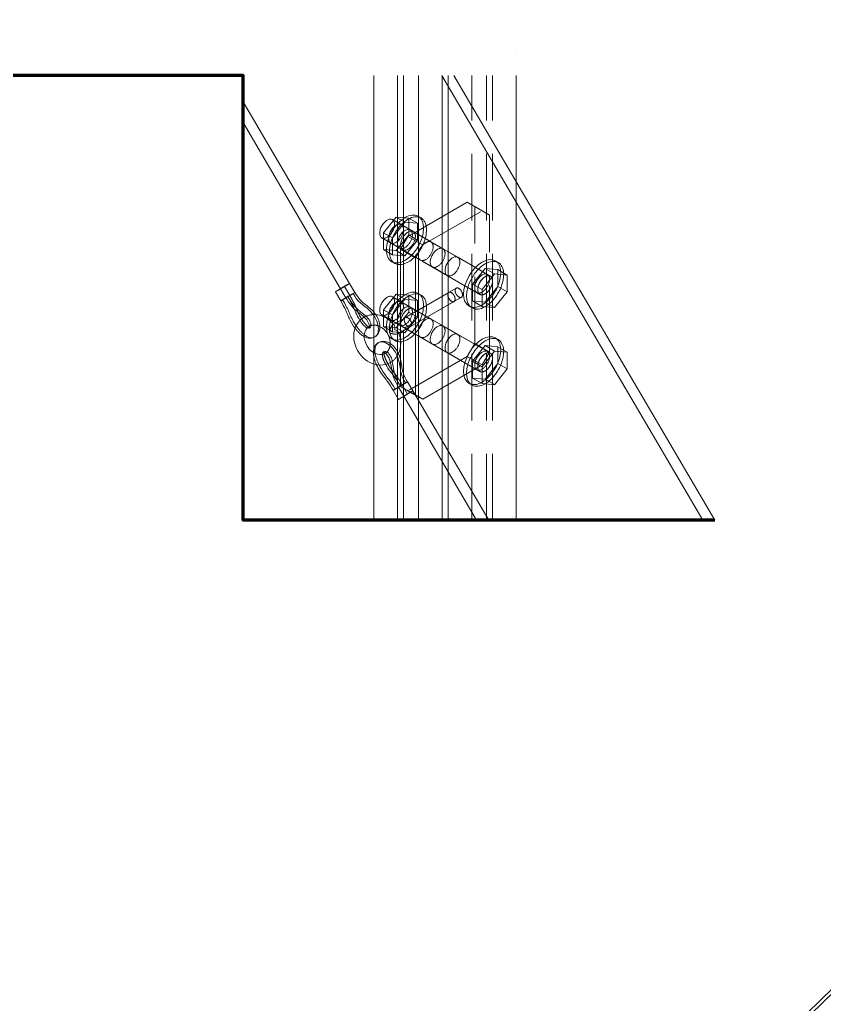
# Model space of a CAD drawing. Header units: millimetres. Extents: x -172 to 422, y -71 to 349.
# Drawn here: x -95.5 to -18.8, y 140.4 to 234.3 of the extents above; entities that cross this region are included whole.
import ezdxf

# ---------------------------------------------------------------- set-up
doc = ezdxf.new("R2010")
doc.units = ezdxf.units.MM
doc.linetypes.add('HIDDEN', pattern=[9.525, 6.35, -3.175])
for name, color, linetype, lineweight, true_color in [('070', 178, 'Continuous', 70, 0x000000), ('1_10front ... 010', 178, 'Continuous', 9, 0x000000), ('axo_detail ... 018', 178, 'Continuous', 18, 0x000000), ('axo_detail ... hdn', 250, 'HIDDEN', 9, 0x323232)]:
    doc.layers.add(name, color=color, linetype=linetype, lineweight=lineweight, true_color=true_color)

msp = doc.modelspace()

# ---------------------------------------------------------------- linework, layer by layer
at = {"layer": '070', "flags": 128}
msp.add_lwpolyline([(-29.21, 186.544), (-74.166, 186.544), (-74.166, 228.937), (-115.023, 228.937)], dxfattribs=at)
at = {"layer": '1_10front ... 010', "color": 0}
for p, q in [((-86.623, 74.969), (117.315, 274.053)), ((-86.402, 74.742), (117.537, 273.825))]:
    msp.add_line(p, q, dxfattribs=at)
at = {"layer": 'axo_detail ... 018', "color": 0}
for p, q in [((-48.135, 231.381), (-48.135, 231.382)), ((-61.712, 206.153), (-61.712, 228.937)), ((-59.449, 205.44), (-59.449, 228.937)), ((-58.882, 212.865), (-58.882, 228.937)), ((-57.469, 197.97), (-57.469, 228.937)), ((-55.24, 228.937), (-30.37, 186.544)), ((-55.206, 194.113), (-55.206, 228.88)), ((-54.081, 228.937), (-29.21, 186.544)), ((-48.135, 218.802), (-48.135, 228.937)), ((-54.641, 193.148), (-54.641, 227.915)), ((-74.166, 226.433), (-64.014, 209.128)), ((-74.166, 224.454), (-64.877, 208.621)), ((-48.135, 186.544), (-48.135, 216.826)), ((-57.469, 214.172), (-58.459, 213.6)), ((-59.166, 212.375), (-58.459, 213.6)), ((-58.459, 213.6), (-57.469, 213.028)), ((-59.166, 205.604), (-59.166, 212.375)), ((-59.166, 212.375), (-57.751, 211.559)), ((-57.751, 211.559), (-57.469, 212.048)), ((-57.751, 198.495), (-57.751, 211.559)), ((-49.855, 211.111), (-50.137, 211.274)), ((-51.105, 210.549), (-52.306, 209.054)), ((-51.105, 210.549), (-49.903, 210.441)), ((-50.199, 210.027), (-51.105, 210.549)), ((-48.998, 209.919), (-49.903, 210.441)), ((-50.199, 210.027), (-51.402, 208.531)), ((-50.199, 210.027), (-48.998, 209.919)), ((-48.998, 208.316), (-48.998, 209.919)), ((-65.37, 208.322), (-64.864, 207.459)), ((-64.371, 207.76), (-64.877, 208.621)), ((-63.509, 208.265), (-64.014, 209.128)), ((-52.306, 207.451), (-52.306, 209.054)), ((-51.402, 208.531), (-52.306, 209.054)), ((-51.402, 206.927), (-51.402, 208.531)), ((-48.998, 208.316), (-50.199, 206.821)), ((-64.182, 207.856), (-64.182, 207.856)), ((-51.402, 206.927), (-52.306, 207.451)), ((-52.354, 206.781), (-52.637, 206.944)), ((-51.402, 206.927), (-50.199, 206.821)), ((-59.829, 205.221), (-57.751, 206.42)), ((-59.908, 205.176), (-59.904, 205.177)), ((-59.323, 204.359), (-58.208, 205.002)), ((-61.712, 202.876), (-61.712, 203.976)), ((-59.4, 204.313), (-59.405, 204.312)), ((-59.166, 203.714), (-59.166, 204.45)), ((-49.855, 203.762), (-50.137, 203.926)), ((-59.166, 201.879), (-59.166, 203.1)), ((-51.105, 203.2), (-52.306, 201.705)), ((-50.199, 202.677), (-51.402, 201.182)), ((-51.105, 203.2), (-49.903, 203.092)), ((-50.199, 202.677), (-51.105, 203.2)), ((-50.199, 202.677), (-48.998, 202.57)), ((-48.998, 202.57), (-49.903, 203.092)), ((-59.449, 202.129), (-59.449, 202.259)), ((-48.998, 200.967), (-48.998, 202.57)), ((-61.712, 186.544), (-61.712, 201.435)), ((-52.306, 200.102), (-52.306, 201.705)), ((-51.402, 201.182), (-52.306, 201.705)), ((-51.402, 199.58), (-51.402, 201.182)), ((-48.998, 200.967), (-50.199, 199.472)), ((-51.402, 199.58), (-52.306, 200.102)), ((-59.359, 198.073), (-59.865, 198.936)), ((-59.449, 199.773), (-59.449, 199.826)), ((-59.449, 199.186), (-59.449, 199.372)), ((-59.37, 199.235), (-58.865, 198.373)), ((-58.508, 199.741), (-58.002, 198.879)), ((-52.354, 199.432), (-52.637, 199.596)), ((-51.402, 199.58), (-50.199, 199.472)), ((-59.449, 186.544), (-59.449, 198.228)), ((-58.882, 186.544), (-58.882, 198.348)), ((-58.865, 198.373), (-51.925, 186.544)), ((-58.002, 198.879), (-50.766, 186.544)), ((-57.79, 198.517), (-57.751, 198.495)), ((-57.751, 198.495), (-57.469, 198.331)), ((-57.469, 186.544), (-57.469, 195.994)), ((-55.206, 186.544), (-55.206, 192.137)), ((-54.641, 186.544), (-54.641, 191.172))]:
    msp.add_line(p, q, dxfattribs=at)
for points in [[(-50.137, 211.274), (-50.828, 211.673), (-51.947, 211.027), (-52.637, 209.831)], [(-49.855, 211.111), (-50.545, 211.509), (-51.664, 210.863), (-52.354, 209.668)], [(-50.004, 211.179), (-50.046, 211.216), (-50.09, 211.248), (-50.137, 211.274)], [(-49.342, 210.118), (-49.374, 210.586), (-49.556, 210.939), (-49.855, 211.111)], [(-52.637, 209.831), (-53.327, 208.635), (-53.327, 207.342), (-52.637, 206.944)], [(-52.354, 209.668), (-53.045, 208.472), (-53.045, 207.18), (-52.354, 206.781)], [(-65.221, 208.414), (-65.317, 208.358), (-65.372, 208.323), (-65.37, 208.322)], [(-65.37, 208.322), (-65.37, 208.321), (-65.301, 208.359), (-65.187, 208.425)], [(-64.876, 208.618), (-64.999, 208.547), (-65.126, 208.471), (-65.221, 208.414)], [(-64.448, 208.879), (-64.686, 208.74), (-64.878, 208.624), (-64.877, 208.621)], [(-64.877, 208.621), (-64.878, 208.624), (-64.789, 208.678), (-64.645, 208.761)], [(-64.692, 208.724), (-64.808, 208.658), (-64.876, 208.62), (-64.877, 208.621)], [(-64.877, 208.621), (-64.876, 208.62), (-64.808, 208.658), (-64.692, 208.724)], [(-64.645, 208.761), (-64.503, 208.847), (-64.331, 208.948), (-64.199, 209.023)], [(-64.014, 209.128), (-64.015, 209.129), (-64.21, 209.018), (-64.448, 208.879)], [(-64.199, 209.023), (-64.084, 209.091), (-64.015, 209.129), (-64.014, 209.128)], [(-64.014, 209.128), (-64.013, 209.127), (-64.08, 209.085), (-64.195, 209.017)], [(-64.634, 207.6), (-64.776, 207.516), (-64.866, 207.462), (-64.864, 207.459)], [(-64.864, 207.459), (-64.864, 207.458), (-64.795, 207.496), (-64.681, 207.564)], [(-64.403, 206.599), (-64.535, 206.883), (-64.696, 207.173), (-64.864, 207.459)], [(-64.681, 207.564), (-64.437, 207.149), (-64.31, 206.9), (-64.228, 206.718)], [(-64.187, 207.863), (-64.319, 207.786), (-64.491, 207.685), (-64.634, 207.6)], [(-64.371, 207.76), (-64.374, 207.76), (-64.28, 207.816), (-64.14, 207.899)], [(-64.187, 207.863), (-64.299, 207.797), (-64.371, 207.757), (-64.371, 207.76)], [(-63.364, 206.504), (-63.748, 206.824), (-64.09, 207.275), (-64.371, 207.76)], [(-64.187, 207.863), (-63.923, 207.414), (-63.766, 207.108), (-63.653, 206.864)], [(-63.393, 206.788), (-63.639, 207.04), (-63.907, 207.384), (-64.187, 207.863)], [(-64.14, 207.899), (-64, 207.981), (-63.821, 208.088), (-63.693, 208.162)], [(-63.693, 208.162), (-63.579, 208.227), (-63.509, 208.267), (-63.509, 208.265)], [(-63.138, 207.403), (-63.292, 207.561), (-63.467, 207.778), (-63.693, 208.162)], [(-63.509, 208.265), (-63.507, 208.264), (-63.576, 208.221), (-63.689, 208.155)], [(-63.509, 208.265), (-63.363, 208.016), (-63.194, 207.767), (-63.018, 207.566)], [(-62.657, 206.999), (-62.837, 207.137), (-62.983, 207.244), (-63.138, 207.403)], [(-63.018, 207.566), (-62.841, 207.36), (-62.656, 207.211), (-62.461, 207.065)], [(-64.211, 206.147), (-64.275, 206.299), (-64.333, 206.448), (-64.403, 206.599)], [(-64.228, 206.718), (-64.144, 206.537), (-64.097, 206.404), (-64.009, 206.2)], [(-63.653, 206.864), (-63.541, 206.62), (-63.482, 206.456), (-63.42, 206.314)], [(-62.771, 206.259), (-62.932, 206.384), (-63.147, 206.537), (-63.393, 206.788)], [(-62.717, 205.988), (-62.922, 206.168), (-63.139, 206.316), (-63.364, 206.504)], [(-62.118, 206.54), (-62.296, 206.71), (-62.475, 206.862), (-62.657, 206.999)], [(-62.461, 207.065), (-62.168, 206.841), (-61.862, 206.595), (-61.607, 206.269)], [(-61.619, 205.91), (-61.767, 206.163), (-61.943, 206.366), (-62.118, 206.54)], [(-52.637, 206.944), (-52.59, 206.916), (-52.541, 206.894), (-52.488, 206.876)], [(-52.354, 206.781), (-52.024, 206.59), (-51.577, 206.634), (-51.11, 206.903)], [(-64, 205.693), (-64.078, 205.844), (-64.148, 205.996), (-64.211, 206.147)], [(-64.009, 206.2), (-63.863, 205.865), (-63.656, 205.468), (-63.4, 205.09)], [(-63.495, 204.864), (-63.685, 205.126), (-63.854, 205.403), (-64, 205.693)], [(-63.504, 204.835), (-63.354, 205.283), (-63.062, 205.654), (-62.682, 205.883)], [(-63.42, 206.314), (-63.329, 206.103), (-63.191, 205.834), (-63.041, 205.599)], [(-63.229, 206.394), (-63.129, 206.174), (-63.008, 205.948), (-62.881, 205.742)], [(-62.352, 205.905), (-62.468, 206.017), (-62.607, 206.135), (-62.771, 206.259)], [(-62.3, 205.512), (-62.414, 205.704), (-62.565, 205.852), (-62.717, 205.988)], [(-62.113, 205.611), (-62.161, 205.695), (-62.241, 205.793), (-62.352, 205.905)], [(-62.136, 205.063), (-62.155, 205.194), (-62.21, 205.362), (-62.3, 205.512)], [(-61.994, 205.052), (-61.954, 205.184), (-62.009, 205.442), (-62.113, 205.611)], [(-61.308, 204.454), (-61.211, 204.859), (-61.328, 205.407), (-61.619, 205.91)], [(-61.607, 206.269), (-61.35, 205.942), (-61.182, 205.529), (-61.14, 205.154)], [(-61.372, 206.128), (-61.421, 206.135), (-61.469, 206.142), (-61.519, 206.146)], [(-59.773, 205.154), (-60.186, 205.679), (-60.777, 206.037), (-61.372, 206.128)], [(-58.428, 205.824), (-58.531, 205.894), (-58.636, 205.91), (-58.709, 205.868)], [(-58.202, 205.566), (-58.26, 205.672), (-58.342, 205.766), (-58.428, 205.824)], [(-58.105, 205.241), (-58.106, 205.341), (-58.142, 205.46), (-58.202, 205.566)], [(-63.466, 203.176), (-63.664, 203.73), (-63.678, 204.331), (-63.504, 204.835)], [(-62.162, 205.028), (-62.4, 204.887), (-62.586, 204.605), (-62.621, 204.201)], [(-62.345, 204.878), (-62.264, 204.845), (-62.181, 204.848), (-62.111, 204.887)], [(-62.232, 204.98), (-62.199, 204.957), (-62.17, 204.939), (-62.144, 204.925)], [(-61.983, 205.11), (-62.046, 205.089), (-62.106, 205.063), (-62.162, 205.028)], [(-62.144, 204.925), (-62.139, 204.924), (-62.134, 204.921), (-62.129, 204.918)], [(-62.111, 204.887), (-62.129, 204.878), (-62.14, 204.862), (-62.14, 204.862)], [(-62.14, 204.862), (-62.14, 204.86), (-62.137, 204.867), (-62.134, 204.881)], [(-62.134, 204.881), (-62.128, 204.906), (-62.122, 204.975), (-62.136, 205.063)], [(-62.111, 204.887), (-62.053, 204.921), (-62.011, 204.981), (-61.994, 205.052)], [(-61.219, 205.051), (-61.248, 205.062), (-61.277, 205.074), (-61.306, 205.085)], [(-61.14, 205.154), (-61.109, 204.902), (-61.135, 204.663), (-61.222, 204.464)], [(-60.404, 204.309), (-60.602, 204.651), (-60.912, 204.922), (-61.219, 205.051)], [(-59.904, 205.177), (-59.851, 205.209), (-59.804, 205.194), (-59.773, 205.154)], [(-59.773, 205.154), (-59.705, 205.064), (-59.697, 204.888), (-59.724, 204.712)], [(-59.358, 204.446), (-59.403, 204.552), (-59.556, 204.648), (-59.724, 204.712)], [(-58.208, 205.002), (-58.141, 205.041), (-58.102, 205.129), (-58.105, 205.241)], [(-62.621, 204.201), (-62.648, 203.877), (-62.556, 203.486), (-62.354, 203.156)], [(-62.107, 203.9), (-62.282, 203.907), (-62.454, 203.956), (-62.625, 204.049)], [(-62.618, 204.232), (-62.453, 204.107), (-62.281, 204.01), (-62.111, 203.967)], [(-62.111, 203.967), (-61.915, 203.922), (-61.75, 203.94), (-61.612, 204.021)], [(-61.612, 204.021), (-61.762, 203.934), (-61.928, 203.894), (-62.107, 203.9)], [(-61.222, 204.464), (-61.305, 204.273), (-61.441, 204.119), (-61.612, 204.021)], [(-61.612, 204.021), (-61.469, 204.104), (-61.36, 204.248), (-61.308, 204.454)], [(-61.268, 203.48), (-61.08, 203.587), (-60.856, 203.626), (-60.631, 203.587)], [(-60.147, 203.389), (-60.143, 203.684), (-60.232, 204.018), (-60.404, 204.309)], [(-59.4, 204.313), (-59.347, 204.346), (-59.337, 204.397), (-59.358, 204.446)], [(-59.354, 202.439), (-59.078, 203.021), (-59.079, 203.776), (-59.358, 204.446)], [(-50.137, 203.926), (-50.828, 204.324), (-51.947, 203.678), (-52.637, 202.483)], [(-49.855, 203.762), (-50.545, 204.162), (-51.664, 203.515), (-52.354, 202.319)], [(-50.004, 203.831), (-50.046, 203.867), (-50.09, 203.898), (-50.137, 203.926)], [(-49.342, 202.77), (-49.374, 203.237), (-49.556, 203.59), (-49.855, 203.762)], [(-62.082, 201.584), (-62.704, 201.889), (-63.226, 202.492), (-63.466, 203.176)], [(-62.354, 203.156), (-62.106, 202.74), (-61.694, 202.443), (-61.328, 202.366)], [(-61.751, 202.542), (-61.751, 202.614), (-61.746, 202.683), (-61.736, 202.75)], [(-61.736, 202.75), (-61.714, 202.906), (-61.665, 203.044), (-61.589, 203.167)], [(-61.582, 202.451), (-61.614, 202.665), (-61.615, 202.87), (-61.571, 203.047)], [(-61.589, 203.167), (-61.506, 203.299), (-61.399, 203.404), (-61.268, 203.48)], [(-61.571, 203.047), (-61.519, 203.252), (-61.41, 203.397), (-61.268, 203.48)], [(-61.268, 203.48), (-61.13, 203.561), (-60.963, 203.579), (-60.767, 203.533)], [(-60.767, 203.533), (-60.371, 203.427), (-59.952, 203.062), (-59.654, 202.562)], [(-60.631, 203.587), (-60.298, 203.529), (-59.964, 203.303), (-59.693, 202.981)], [(-59.693, 202.981), (-59.473, 202.724), (-59.314, 202.399), (-59.221, 202.083)], [(-61.328, 202.366), (-61.049, 202.303), (-60.807, 202.346), (-60.619, 202.456)], [(-60.897, 202.352), (-60.897, 202.39), (-60.893, 202.421), (-60.886, 202.449)], [(-60.886, 202.449), (-60.868, 202.519), (-60.825, 202.58), (-60.767, 202.614)], [(-60.785, 202.598), (-60.799, 202.6), (-60.806, 202.603), (-60.805, 202.602)], [(-60.805, 202.602), (-60.805, 202.6), (-60.784, 202.603), (-60.767, 202.614)], [(-60.711, 202.562), (-60.744, 202.581), (-60.77, 202.592), (-60.785, 202.598)], [(-60.767, 202.614), (-60.708, 202.646), (-60.645, 202.654), (-60.577, 202.636)], [(-60.749, 202.583), (-60.754, 202.547), (-60.751, 202.5), (-60.744, 202.439)], [(-60.744, 202.439), (-60.743, 202.425), (-60.741, 202.411), (-60.739, 202.398)], [(-60.302, 202.101), (-60.409, 202.314), (-60.59, 202.492), (-60.711, 202.562)], [(-60.619, 202.456), (-60.559, 202.49), (-60.504, 202.533), (-60.455, 202.583)], [(-60.577, 202.636), (-60.444, 202.607), (-60.245, 202.436), (-60.149, 202.263)], [(-60.143, 201.669), (-60.178, 201.815), (-60.23, 201.96), (-60.302, 202.101)], [(-60.149, 202.263), (-60.098, 202.18), (-60.052, 202.063), (-60.008, 201.908)], [(-60.008, 201.908), (-59.967, 201.753), (-59.931, 201.572), (-59.901, 201.366)], [(-59.654, 202.562), (-59.507, 202.31), (-59.413, 202.056), (-59.347, 201.816)], [(-59.347, 201.816), (-59.285, 201.576), (-59.238, 201.344), (-59.206, 201.117)], [(-59.221, 202.083), (-59.155, 201.858), (-59.107, 201.634), (-59.074, 201.415)], [(-52.637, 202.483), (-53.327, 201.287), (-53.327, 199.995), (-52.637, 199.596)], [(-52.354, 202.319), (-53.045, 201.123), (-53.045, 199.831), (-52.354, 199.432)], [(-60.124, 201.587), (-60.688, 201.257), (-61.432, 201.253), (-62.082, 201.584)], [(-60.692, 200.146), (-60.978, 200.514), (-61.244, 200.933), (-61.448, 201.37)], [(-60.541, 200.29), (-60.758, 200.575), (-60.999, 200.94), (-61.202, 201.341)], [(-60.162, 200.759), (-60.293, 200.932), (-60.451, 201.166), (-60.579, 201.4)], [(-60.375, 201.466), (-60.314, 201.36), (-60.251, 201.255), (-60.183, 201.153)], [(-60.183, 201.153), (-60.127, 201.065), (-60.068, 200.981), (-60.007, 200.898)], [(-60.039, 201.104), (-60.063, 201.292), (-60.099, 201.481), (-60.143, 201.669)], [(-59.822, 200.173), (-59.938, 200.491), (-59.998, 200.809), (-60.039, 201.104)], [(-59.901, 201.366), (-59.87, 201.163), (-59.839, 200.9), (-59.739, 200.561)], [(-59.206, 201.117), (-59.173, 200.889), (-59.148, 200.708), (-59.085, 200.495)], [(-59.074, 201.415), (-59.04, 201.2), (-59.019, 200.999), (-58.967, 200.791)], [(-60.384, 199.75), (-60.483, 199.89), (-60.587, 200.015), (-60.692, 200.146)], [(-60.197, 199.849), (-60.314, 200.008), (-60.407, 200.114), (-60.541, 200.29)], [(-59.799, 200.292), (-59.956, 200.507), (-60.069, 200.637), (-60.162, 200.759)], [(-59.37, 199.235), (-59.548, 199.538), (-59.708, 199.857), (-59.822, 200.173)], [(-59.191, 199.345), (-59.452, 199.792), (-59.64, 200.077), (-59.799, 200.292)], [(-59.739, 200.561), (-59.639, 200.223), (-59.469, 199.822), (-59.191, 199.345)], [(-59.085, 200.495), (-59.022, 200.281), (-58.917, 200.022), (-58.692, 199.638)], [(-58.967, 200.791), (-58.884, 200.453), (-58.711, 200.085), (-58.508, 199.741)], [(-59.865, 198.936), (-60.032, 199.22), (-60.203, 199.5), (-60.384, 199.75)], [(-59.684, 199.046), (-59.925, 199.458), (-60.08, 199.687), (-60.197, 199.849)], [(-59.68, 199.04), (-59.795, 198.973), (-59.864, 198.935), (-59.865, 198.936)], [(-59.865, 198.936), (-59.865, 198.938), (-59.811, 198.97), (-59.716, 199.028)], [(-59.716, 199.028), (-59.62, 199.085), (-59.494, 199.159), (-59.369, 199.232)], [(-59.14, 199.376), (-59.281, 199.293), (-59.373, 199.236), (-59.37, 199.235)], [(-59.37, 199.235), (-59.37, 199.234), (-59.3, 199.274), (-59.187, 199.338)], [(-58.692, 199.638), (-58.821, 199.565), (-59.001, 199.458), (-59.14, 199.376)], [(-58.508, 199.741), (-58.508, 199.744), (-58.579, 199.704), (-58.692, 199.638)], [(-58.688, 199.631), (-58.575, 199.698), (-58.506, 199.741), (-58.508, 199.741)], [(-52.637, 199.596), (-52.59, 199.569), (-52.541, 199.545), (-52.488, 199.529)], [(-52.354, 199.432), (-52.024, 199.242), (-51.577, 199.285), (-51.11, 199.554)], [(-59.174, 198.177), (-59.289, 198.111), (-59.358, 198.072), (-59.359, 198.073)], [(-59.359, 198.073), (-59.359, 198.075), (-59.306, 198.109), (-59.209, 198.166)], [(-59.209, 198.166), (-59.114, 198.222), (-58.987, 198.298), (-58.863, 198.37)], [(-58.858, 198.362), (-58.969, 198.297), (-59.082, 198.231), (-59.174, 198.177)], [(-58.436, 198.63), (-58.674, 198.491), (-58.866, 198.375), (-58.865, 198.373)], [(-58.634, 198.513), (-58.776, 198.429), (-58.866, 198.375), (-58.865, 198.373)], [(-58.865, 198.373), (-58.865, 198.371), (-58.795, 198.41), (-58.68, 198.476)], [(-58.865, 198.373), (-58.865, 198.371), (-58.795, 198.41), (-58.68, 198.476)], [(-58.68, 198.476), (-58.547, 198.553), (-58.375, 198.654), (-58.233, 198.739)], [(-58.68, 198.476), (-58.565, 198.543), (-58.497, 198.582), (-58.497, 198.581)], [(-58.187, 198.776), (-58.319, 198.699), (-58.491, 198.599), (-58.634, 198.513)], [(-58.002, 198.879), (-58.003, 198.881), (-58.197, 198.769), (-58.436, 198.63)], [(-58.233, 198.739), (-58.09, 198.823), (-58, 198.877), (-58.002, 198.879)], [(-58.002, 198.879), (-58.003, 198.881), (-58.072, 198.842), (-58.187, 198.776)]]:
    msp.add_open_spline(points, degree=3, dxfattribs=at)
at = {"layer": 'axo_detail ... hdn'}
for p, q in [((-61.712, 186.544), (-61.712, 228.937)), ((-57.469, 186.544), (-57.469, 228.937)), ((-55.206, 186.544), (-55.206, 228.937)), ((-55.206, 228.88), (-55.206, 228.937)), ((-54.64, 186.544), (-54.64, 228.937)), ((-54.64, 227.915), (-54.64, 228.937)), ((-52.377, 186.544), (-52.377, 228.937)), ((-50.963, 186.544), (-50.963, 228.937)), ((-50.398, 186.544), (-50.398, 228.937)), ((-48.135, 186.544), (-48.135, 228.937)), ((-48.135, 216.826), (-48.135, 218.802)), ((-52.801, 216.866), (-57.469, 214.172)), ((-52.094, 216.458), (-52.801, 216.866)), ((-51.387, 216.05), (-52.801, 216.866)), ((-57.044, 212.784), (-51.387, 216.05)), ((-52.094, 203.394), (-52.094, 216.458)), ((-50.68, 215.641), (-52.094, 216.458)), ((-50.68, 215.641), (-51.387, 216.05)), ((-60.792, 213.953), (-59.59, 215.448)), ((-59.944, 213.462), (-58.741, 214.957)), ((-56.261, 213.078), (-59.938, 215.201)), ((-58.388, 215.341), (-59.59, 215.448)), ((-59.59, 215.448), (-58.741, 214.957)), ((-57.539, 214.85), (-58.741, 214.957)), ((-58.388, 215.341), (-58.388, 213.738)), ((-58.388, 215.341), (-57.539, 214.85)), ((-57.208, 215.357), (-57.491, 215.52)), ((-50.68, 202.577), (-50.68, 215.641)), ((-60.792, 213.953), (-60.792, 212.35)), ((-60.792, 213.953), (-59.944, 213.462)), ((-58.242, 214.221), (-59.089, 214.711)), ((-57.958, 214.057), (-58.242, 214.221)), ((-57.958, 214.057), (-55.13, 212.424)), ((-57.539, 214.85), (-57.539, 213.247)), ((-57.262, 211.346), (-60.939, 213.469)), ((-59.944, 213.462), (-59.944, 211.86)), ((-59.59, 212.243), (-58.388, 213.738)), ((-58.741, 211.752), (-57.539, 213.247)), ((-58.388, 213.738), (-57.539, 213.247)), ((-57.469, 213.028), (-57.044, 212.784)), ((-50.605, 209.812), (-56.261, 213.078)), ((-59.59, 212.243), (-60.792, 212.35)), ((-60.792, 212.35), (-59.944, 211.86)), ((-59.241, 212.489), (-60.09, 212.979)), ((-59.59, 212.243), (-58.741, 211.752)), ((-58.958, 212.325), (-59.241, 212.489)), ((-58.958, 212.325), (-56.131, 210.692)), ((-58.883, 198.348), (-58.883, 212.865)), ((-57.469, 212.048), (-57.044, 212.784)), ((-55.13, 212.424), (-53.716, 211.609)), ((-59.708, 211.027), (-59.992, 211.19)), ((-58.741, 211.752), (-59.944, 211.86)), ((-51.605, 208.08), (-57.262, 211.346)), ((-53.716, 211.609), (-50.887, 209.976)), ((-56.131, 210.692), (-54.716, 209.877)), ((-49.902, 208.839), (-49.902, 210.441)), ((-54.716, 209.877), (-51.888, 208.244)), ((-50.605, 209.812), (-50.887, 209.976)), ((-64.508, 208.828), (-64.002, 207.967)), ((-53.858, 208.668), (-58.709, 205.868)), ((-49.902, 208.839), (-51.105, 207.344)), ((-48.998, 208.317), (-49.902, 208.839)), ((-60.792, 206.604), (-59.59, 208.099)), ((-59.944, 206.115), (-58.741, 207.61)), ((-56.261, 205.73), (-59.938, 207.852)), ((-58.388, 207.991), (-59.59, 208.099)), ((-59.59, 208.099), (-58.741, 207.61)), ((-57.539, 207.502), (-58.741, 207.61)), ((-58.388, 207.991), (-58.388, 206.389)), ((-58.388, 207.991), (-57.539, 207.502)), ((-53.358, 207.803), (-58.209, 205.002)), ((-58.209, 205.002), (-54.065, 207.395)), ((-57.751, 206.421), (-54.565, 208.26)), ((-57.539, 207.502), (-57.539, 205.899)), ((-57.208, 208.008), (-57.491, 208.172)), ((-52.306, 207.451), (-51.105, 207.344)), ((-51.605, 208.08), (-51.888, 208.244)), ((-60.792, 206.604), (-60.792, 205.001)), ((-60.792, 206.604), (-59.944, 206.115)), ((-58.242, 206.872), (-59.089, 207.363)), ((-57.958, 206.71), (-58.242, 206.872)), ((-57.958, 206.71), (-55.13, 205.077)), ((-50.2, 206.82), (-51.105, 207.344)), ((-61.712, 203.976), (-61.712, 206.153)), ((-57.262, 203.998), (-60.939, 206.12)), ((-59.241, 205.14), (-60.09, 205.631)), ((-59.944, 206.115), (-59.944, 204.512)), ((-59.59, 204.894), (-58.388, 206.389)), ((-59.165, 204.45), (-59.165, 205.605)), ((-58.741, 204.404), (-57.539, 205.899)), ((-58.388, 206.389), (-57.539, 205.899)), ((-50.605, 202.464), (-56.261, 205.73)), ((-59.59, 204.894), (-60.792, 205.001)), ((-60.792, 205.001), (-59.944, 204.512)), ((-59.904, 205.177), (-59.828, 205.221)), ((-59.59, 204.894), (-58.741, 204.404)), ((-59.449, 202.259), (-59.449, 205.44)), ((-58.958, 204.978), (-59.241, 205.14)), ((-58.958, 204.978), (-56.131, 203.345)), ((-55.13, 205.077), (-53.716, 204.26)), ((-59.708, 203.678), (-59.992, 203.842)), ((-58.741, 204.404), (-59.944, 204.512)), ((-59.404, 204.312), (-59.324, 204.359)), ((-59.165, 203.101), (-59.165, 203.714)), ((-51.605, 200.732), (-57.262, 203.998)), ((-53.716, 204.26), (-50.887, 202.627)), ((-61.712, 201.433), (-61.712, 202.876)), ((-56.131, 203.345), (-54.716, 202.528)), ((-52.094, 203.394), (-52.801, 202.169)), ((-50.68, 202.577), (-52.094, 203.394)), ((-49.902, 201.49), (-49.902, 203.092)), ((-59.449, 199.826), (-59.449, 202.129)), ((-59.165, 199.311), (-59.165, 201.88)), ((-52.801, 202.169), (-58.458, 198.903)), ((-54.716, 202.528), (-51.888, 200.895)), ((-51.387, 201.352), (-52.801, 202.169)), ((-50.68, 202.577), (-51.387, 201.352)), ((-50.605, 202.464), (-50.887, 202.627)), ((-60.091, 201.607), (-60.124, 201.588)), ((-57.044, 198.086), (-51.387, 201.352)), ((-51.605, 200.732), (-51.888, 200.895)), ((-49.902, 201.49), (-51.105, 199.995)), ((-48.998, 200.968), (-49.902, 201.49)), ((-52.306, 200.102), (-51.105, 199.995)), ((-50.2, 199.473), (-51.105, 199.995)), ((-59.681, 199.04), (-59.684, 199.046)), ((-59.449, 199.372), (-59.449, 199.773)), ((-59.449, 198.228), (-59.449, 199.186)), ((-59.19, 199.346), (-59.186, 199.339)), ((-59.186, 199.339), (-59.19, 199.346)), ((-59.165, 199.311), (-57.79, 198.517)), ((-59.165, 199.311), (-58.458, 198.903)), ((-58.495, 198.579), (-59.001, 199.442)), ((-58.458, 198.903), (-57.044, 198.086)), ((-57.469, 198.331), (-57.044, 198.086)), ((-57.469, 195.994), (-57.469, 197.97)), ((-55.206, 192.137), (-55.206, 194.113)), ((-54.64, 191.172), (-54.64, 193.149))]:
    msp.add_line(p, q, dxfattribs=at)
for points in [[(-57.491, 215.52), (-58.181, 215.919), (-59.302, 215.273), (-59.992, 214.077)], [(-60.939, 214.624), (-60.662, 215.102), (-60.215, 215.36), (-59.938, 215.201)], [(-59.938, 215.201), (-59.806, 215.124), (-59.731, 214.96), (-59.731, 214.744)], [(-57.208, 215.357), (-57.899, 215.755), (-59.018, 215.109), (-59.708, 213.913)], [(-56.974, 214.376), (-56.974, 214.918), (-57.16, 215.33), (-57.491, 215.52)], [(-56.69, 214.212), (-56.69, 214.753), (-56.877, 215.166), (-57.208, 215.357)], [(-60.939, 213.469), (-61.214, 213.629), (-61.214, 214.146), (-60.939, 214.624)], [(-59.992, 214.077), (-60.681, 212.881), (-60.681, 211.588), (-59.992, 211.19)], [(-60.09, 214.133), (-60.365, 213.655), (-60.365, 213.138), (-60.09, 212.979)], [(-59.731, 214.744), (-59.731, 214.413), (-59.904, 214.016), (-60.168, 213.736)], [(-59.089, 214.711), (-59.366, 214.871), (-59.814, 214.612), (-60.09, 214.133)], [(-59.319, 213.247), (-59.055, 213.525), (-58.883, 213.922), (-58.883, 214.253)], [(-58.242, 214.221), (-58.517, 214.38), (-58.965, 214.122), (-59.241, 213.644)], [(-58.242, 214.221), (-58.517, 214.38), (-58.965, 214.122), (-59.241, 213.644)], [(-58.883, 214.253), (-58.883, 214.469), (-58.957, 214.635), (-59.089, 214.711)], [(-57.958, 214.057), (-58.235, 214.217), (-58.683, 213.958), (-58.958, 213.48)], [(-57.958, 214.057), (-58.235, 214.217), (-58.683, 213.958), (-58.958, 213.48)], [(-58.034, 213.764), (-58.034, 213.981), (-58.108, 214.144), (-58.242, 214.221)], [(-58.034, 213.764), (-58.034, 213.981), (-58.108, 214.144), (-58.242, 214.221)], [(-58.066, 211.86), (-57.404, 212.557), (-56.974, 213.551), (-56.974, 214.376)], [(-57.751, 213.6), (-57.751, 213.817), (-57.826, 213.982), (-57.958, 214.057)], [(-57.751, 213.6), (-57.751, 213.817), (-57.826, 213.982), (-57.958, 214.057)], [(-57.782, 211.697), (-57.121, 212.394), (-56.69, 213.386), (-56.69, 214.212)], [(-60.168, 213.736), (-60.432, 213.458), (-60.736, 213.352), (-60.939, 213.469)], [(-59.708, 213.913), (-60.398, 212.718), (-60.398, 211.425), (-59.708, 211.027)], [(-60.09, 212.979), (-59.887, 212.863), (-59.584, 212.967), (-59.319, 213.247)], [(-59.241, 213.644), (-59.518, 213.166), (-59.518, 212.649), (-59.241, 212.489)], [(-59.241, 213.644), (-59.518, 213.166), (-59.518, 212.649), (-59.241, 212.489)], [(-58.958, 213.48), (-59.234, 213.002), (-59.234, 212.485), (-58.958, 212.325)], [(-58.958, 213.48), (-59.234, 213.002), (-59.234, 212.485), (-58.958, 212.325)], [(-58.47, 212.757), (-58.206, 213.037), (-58.034, 213.433), (-58.034, 213.764)], [(-58.47, 212.757), (-58.206, 213.037), (-58.034, 213.433), (-58.034, 213.764)], [(-58.188, 212.594), (-57.923, 212.872), (-57.751, 213.269), (-57.751, 213.6)], [(-58.188, 212.594), (-57.923, 212.872), (-57.751, 213.269), (-57.751, 213.6)], [(-57.262, 212.5), (-56.985, 212.979), (-56.537, 213.238), (-56.261, 213.078)], [(-56.261, 213.078), (-56.129, 213.002), (-56.055, 212.836), (-56.055, 212.62)], [(-59.241, 212.489), (-59.04, 212.372), (-58.735, 212.478), (-58.47, 212.757)], [(-59.241, 212.489), (-59.04, 212.372), (-58.735, 212.478), (-58.47, 212.757)], [(-58.958, 212.325), (-58.756, 212.21), (-58.453, 212.314), (-58.188, 212.594)], [(-58.958, 212.325), (-58.756, 212.21), (-58.453, 212.314), (-58.188, 212.594)], [(-57.262, 211.346), (-57.538, 211.505), (-57.538, 212.022), (-57.262, 212.5)], [(-56.055, 212.62), (-56.055, 212.29), (-56.227, 211.893), (-56.49, 211.614)], [(-55.13, 212.424), (-55.406, 212.584), (-55.854, 212.325), (-56.131, 211.847)], [(-55.13, 212.424), (-55.406, 212.584), (-55.854, 212.325), (-56.131, 211.847)], [(-54.923, 211.967), (-54.923, 212.183), (-54.998, 212.349), (-55.13, 212.424)], [(-54.923, 211.967), (-54.923, 212.183), (-54.998, 212.349), (-55.13, 212.424)], [(-59.992, 211.19), (-59.486, 210.898), (-58.726, 211.162), (-58.066, 211.86)], [(-59.708, 211.027), (-59.202, 210.735), (-58.443, 211), (-57.782, 211.697)], [(-56.49, 211.614), (-56.755, 211.335), (-57.059, 211.23), (-57.262, 211.346)], [(-56.131, 211.847), (-56.406, 211.369), (-56.406, 210.852), (-56.131, 210.692)], [(-56.131, 211.847), (-56.406, 211.369), (-56.406, 210.852), (-56.131, 210.692)], [(-55.359, 210.961), (-55.096, 211.239), (-54.923, 211.636), (-54.923, 211.967)], [(-55.359, 210.961), (-55.096, 211.239), (-54.923, 211.636), (-54.923, 211.967)], [(-53.716, 211.609), (-53.992, 211.767), (-54.44, 211.51), (-54.716, 211.031)], [(-53.716, 211.609), (-53.992, 211.767), (-54.44, 211.51), (-54.716, 211.031)], [(-53.945, 210.144), (-53.68, 210.423), (-53.508, 210.82), (-53.508, 211.151)], [(-53.945, 210.144), (-53.68, 210.423), (-53.508, 210.82), (-53.508, 211.151)], [(-53.508, 211.151), (-53.508, 211.368), (-53.583, 211.532), (-53.716, 211.609)], [(-53.508, 211.151), (-53.508, 211.368), (-53.583, 211.532), (-53.716, 211.609)], [(-49.619, 210.13), (-49.619, 210.592), (-49.754, 210.961), (-50.004, 211.179)], [(-56.131, 210.692), (-55.928, 210.577), (-55.624, 210.681), (-55.359, 210.961)], [(-56.131, 210.692), (-55.928, 210.577), (-55.624, 210.681), (-55.359, 210.961)], [(-54.716, 211.031), (-54.992, 210.553), (-54.992, 210.036), (-54.716, 209.877)], [(-54.716, 211.031), (-54.992, 210.553), (-54.992, 210.036), (-54.716, 209.877)], [(-54.716, 209.877), (-54.514, 209.76), (-54.21, 209.865), (-53.945, 210.144)], [(-54.716, 209.877), (-54.514, 209.76), (-54.21, 209.865), (-53.945, 210.144)], [(-51.888, 209.398), (-52.163, 208.92), (-52.163, 208.403), (-51.888, 208.244)], [(-51.888, 209.398), (-52.163, 208.92), (-52.163, 208.403), (-51.888, 208.244)], [(-50.887, 209.976), (-51.163, 210.134), (-51.611, 209.877), (-51.888, 209.398)], [(-50.887, 209.976), (-51.163, 210.134), (-51.611, 209.877), (-51.888, 209.398)], [(-51.638, 209.174), (-51.535, 209.371), (-51.394, 209.546), (-51.24, 209.67)], [(-50.605, 209.812), (-50.88, 209.972), (-51.328, 209.713), (-51.605, 209.234)], [(-51.24, 209.67), (-51.15, 209.742), (-51.058, 209.794), (-50.968, 209.826)], [(-51.117, 208.511), (-50.853, 208.791), (-50.68, 209.188), (-50.68, 209.518)], [(-51.117, 208.511), (-50.853, 208.791), (-50.68, 209.188), (-50.68, 209.518)], [(-50.968, 209.826), (-50.831, 209.874), (-50.704, 209.87), (-50.605, 209.812)], [(-50.68, 209.518), (-50.68, 209.735), (-50.755, 209.899), (-50.887, 209.976)], [(-50.68, 209.518), (-50.68, 209.735), (-50.755, 209.899), (-50.887, 209.976)], [(-50.834, 208.348), (-50.57, 208.627), (-50.398, 209.024), (-50.398, 209.354)], [(-50.62, 207.715), (-50.008, 208.408), (-49.619, 209.346), (-49.619, 210.13)], [(-50.605, 209.812), (-50.594, 209.805), (-50.581, 209.798), (-50.571, 209.79)], [(-50.398, 209.354), (-50.398, 209.571), (-50.472, 209.736), (-50.605, 209.812)], [(-50.571, 209.79), (-50.511, 209.746), (-50.466, 209.679), (-50.435, 209.597)], [(-50.435, 209.597), (-50.41, 209.527), (-50.398, 209.445), (-50.398, 209.354)], [(-50.398, 209.354), (-50.398, 209.263), (-50.41, 209.167), (-50.435, 209.066)], [(-49.856, 208.221), (-49.524, 208.796), (-49.337, 209.424), (-49.337, 209.966)], [(-49.337, 209.966), (-49.337, 210.018), (-49.338, 210.068), (-49.342, 210.118)], [(-65.186, 208.425), (-65.053, 208.503), (-64.881, 208.603), (-64.739, 208.687)], [(-64.692, 208.725), (-64.746, 208.694), (-64.81, 208.657), (-64.874, 208.618)], [(-64.739, 208.687), (-64.596, 208.773), (-64.506, 208.826), (-64.508, 208.828)], [(-64.194, 209.017), (-64.342, 208.928), (-64.542, 208.811), (-64.692, 208.725)], [(-64.692, 208.725), (-64.56, 208.802), (-64.388, 208.902), (-64.244, 208.988)], [(-64.508, 208.828), (-64.509, 208.829), (-64.578, 208.791), (-64.692, 208.725)], [(-64.244, 208.988), (-64.103, 209.072), (-64.013, 209.126), (-64.014, 209.127)], [(-57.491, 208.172), (-58.181, 208.57), (-59.302, 207.924), (-59.992, 206.728)], [(-57.208, 208.008), (-57.899, 208.408), (-59.018, 207.761), (-59.708, 206.565)], [(-54.565, 208.26), (-54.427, 208.34), (-54.203, 208.211), (-54.065, 207.972)], [(-53.962, 208.439), (-53.962, 208.548), (-53.924, 208.631), (-53.858, 208.668)], [(-53.743, 207.936), (-53.875, 208.075), (-53.962, 208.275), (-53.962, 208.439)], [(-53.858, 208.668), (-53.719, 208.748), (-53.496, 208.62), (-53.358, 208.38)], [(-53.358, 208.38), (-53.22, 208.14), (-53.22, 207.882), (-53.358, 207.803)], [(-51.888, 208.244), (-51.685, 208.127), (-51.38, 208.233), (-51.117, 208.511)], [(-51.888, 208.244), (-51.685, 208.127), (-51.38, 208.233), (-51.117, 208.511)], [(-51.605, 209.234), (-51.881, 208.756), (-51.881, 208.239), (-51.605, 208.08)], [(-51.773, 208.294), (-51.824, 208.437), (-51.824, 208.624), (-51.773, 208.825)], [(-51.773, 208.825), (-51.744, 208.942), (-51.698, 209.061), (-51.638, 209.174)], [(-51.605, 208.08), (-51.403, 207.964), (-51.098, 208.069), (-50.834, 208.348)], [(-50.571, 208.718), (-50.675, 208.521), (-50.814, 208.347), (-50.968, 208.223)], [(-50.435, 209.066), (-50.466, 208.951), (-50.511, 208.832), (-50.571, 208.718)], [(-64.68, 207.563), (-64.53, 207.65), (-64.331, 207.767), (-64.182, 207.855)], [(-63.688, 208.154), (-63.831, 208.069), (-64.042, 207.946), (-64.187, 207.862)], [(-64.002, 207.967), (-64.003, 207.968), (-64.071, 207.929), (-64.187, 207.862)], [(-64.182, 207.855), (-64.068, 207.924), (-64.001, 207.965), (-64.002, 207.967)], [(-64.002, 207.967), (-63.866, 207.735), (-63.737, 207.504), (-63.618, 207.271)], [(-60.939, 207.275), (-60.662, 207.753), (-60.215, 208.012), (-59.938, 207.852)], [(-59.731, 207.395), (-59.731, 207.064), (-59.904, 206.667), (-60.168, 206.389)], [(-59.089, 207.363), (-59.366, 207.522), (-59.814, 207.264), (-60.09, 206.786)], [(-59.938, 207.852), (-59.806, 207.777), (-59.731, 207.611), (-59.731, 207.395)], [(-56.974, 207.027), (-56.974, 207.568), (-57.16, 207.98), (-57.491, 208.172)], [(-56.69, 206.864), (-56.69, 207.406), (-56.877, 207.816), (-57.208, 208.008)], [(-54.564, 207.68), (-54.701, 207.918), (-54.703, 208.176), (-54.568, 208.259)], [(-54.568, 208.259), (-54.567, 208.259), (-54.565, 208.26), (-54.565, 208.26)], [(-54.065, 207.395), (-54.203, 207.315), (-54.424, 207.443), (-54.564, 207.68)], [(-54.065, 207.972), (-53.927, 207.732), (-53.927, 207.475), (-54.065, 207.395)], [(-53.358, 207.803), (-53.459, 207.745), (-53.612, 207.797), (-53.743, 207.936)], [(-52.488, 206.877), (-51.956, 206.695), (-51.23, 207.021), (-50.62, 207.715)], [(-51.638, 208.102), (-51.698, 208.147), (-51.744, 208.212), (-51.773, 208.294)], [(-51.605, 208.08), (-51.616, 208.086), (-51.627, 208.093), (-51.638, 208.102)], [(-51.24, 208.066), (-51.378, 208.018), (-51.505, 208.023), (-51.605, 208.08)], [(-50.968, 208.223), (-51.058, 208.151), (-51.15, 208.098), (-51.24, 208.066)], [(-51.109, 206.901), (-50.639, 207.172), (-50.189, 207.647), (-49.856, 208.221)], [(-63.618, 207.271), (-63.498, 207.039), (-63.397, 206.805), (-63.307, 206.58)], [(-63.307, 206.58), (-63.283, 206.518), (-63.256, 206.456), (-63.227, 206.394)], [(-60.939, 206.12), (-61.214, 206.28), (-61.214, 206.797), (-60.939, 207.275)], [(-59.992, 206.728), (-60.681, 205.533), (-60.681, 204.24), (-59.992, 203.842)], [(-59.708, 206.565), (-60.398, 205.369), (-60.398, 204.076), (-59.708, 203.678)], [(-60.09, 206.786), (-60.365, 206.308), (-60.365, 205.789), (-60.09, 205.631)], [(-59.319, 205.898), (-59.055, 206.178), (-58.883, 206.575), (-58.883, 206.904)], [(-58.242, 206.872), (-58.517, 207.032), (-58.965, 206.773), (-59.241, 206.295)], [(-58.242, 206.872), (-58.517, 207.032), (-58.965, 206.773), (-59.241, 206.295)], [(-58.883, 206.904), (-58.883, 207.122), (-58.957, 207.286), (-59.089, 207.363)], [(-57.958, 206.71), (-58.235, 206.868), (-58.683, 206.611), (-58.958, 206.132)], [(-57.958, 206.71), (-58.235, 206.868), (-58.683, 206.611), (-58.958, 206.132)], [(-58.034, 206.415), (-58.034, 206.631), (-58.108, 206.797), (-58.242, 206.872)], [(-58.034, 206.415), (-58.034, 206.631), (-58.108, 206.797), (-58.242, 206.872)], [(-58.066, 204.512), (-57.404, 205.209), (-56.974, 206.201), (-56.974, 207.027)], [(-57.751, 206.251), (-57.751, 206.469), (-57.826, 206.633), (-57.958, 206.71)], [(-57.751, 206.251), (-57.751, 206.469), (-57.826, 206.633), (-57.958, 206.71)], [(-57.782, 204.348), (-57.121, 205.045), (-56.69, 206.039), (-56.69, 206.864)], [(-63.04, 205.599), (-62.982, 205.507), (-62.923, 205.423), (-62.864, 205.346)], [(-62.882, 205.742), (-62.781, 205.577), (-62.671, 205.426), (-62.552, 205.285)], [(-61.517, 206.146), (-61.933, 206.182), (-62.342, 206.09), (-62.681, 205.883)], [(-60.168, 206.389), (-60.432, 206.109), (-60.736, 206.004), (-60.939, 206.12)], [(-60.09, 205.631), (-59.887, 205.514), (-59.584, 205.62), (-59.319, 205.898)], [(-59.241, 206.295), (-59.518, 205.817), (-59.518, 205.3), (-59.241, 205.14)], [(-59.241, 206.295), (-59.518, 205.817), (-59.518, 205.3), (-59.241, 205.14)], [(-58.958, 206.132), (-59.234, 205.654), (-59.234, 205.136), (-58.958, 204.978)], [(-58.958, 206.132), (-59.234, 205.654), (-59.234, 205.136), (-58.958, 204.978)], [(-58.709, 205.868), (-58.774, 205.831), (-58.812, 205.747), (-58.812, 205.639)], [(-58.812, 205.639), (-58.812, 205.516), (-58.761, 205.365), (-58.677, 205.241)], [(-58.47, 205.409), (-58.206, 205.687), (-58.034, 206.084), (-58.034, 206.415)], [(-58.47, 205.409), (-58.206, 205.687), (-58.034, 206.084), (-58.034, 206.415)], [(-58.188, 205.245), (-57.923, 205.525), (-57.751, 205.922), (-57.751, 206.251)], [(-58.188, 205.245), (-57.923, 205.525), (-57.751, 205.922), (-57.751, 206.251)], [(-57.262, 205.153), (-56.985, 205.631), (-56.537, 205.889), (-56.261, 205.73)], [(-56.261, 205.73), (-56.129, 205.653), (-56.055, 205.489), (-56.055, 205.271)], [(-63.353, 204.684), (-63.403, 204.742), (-63.449, 204.803), (-63.495, 204.865)], [(-63.4, 205.091), (-63.171, 204.756), (-62.902, 204.449), (-62.617, 204.232)], [(-62.77, 204.137), (-62.979, 204.278), (-63.175, 204.469), (-63.353, 204.684)], [(-62.864, 205.346), (-62.672, 205.093), (-62.475, 204.927), (-62.345, 204.879)], [(-62.552, 205.285), (-62.448, 205.162), (-62.333, 205.052), (-62.233, 204.98)], [(-62.129, 204.918), (-62.084, 204.898), (-62.074, 204.899), (-62.074, 204.899)], [(-62.074, 204.899), (-62.074, 204.899), (-62.095, 204.898), (-62.111, 204.887)], [(-61.306, 205.085), (-61.559, 205.172), (-61.793, 205.171), (-61.983, 205.11)], [(-60.124, 204.811), (-60.168, 204.672), (-60.2, 204.54), (-60.219, 204.411)], [(-59.906, 205.176), (-59.997, 205.121), (-60.076, 204.96), (-60.124, 204.811)], [(-59.241, 205.14), (-59.04, 205.025), (-58.735, 205.129), (-58.47, 205.409)], [(-59.241, 205.14), (-59.04, 205.025), (-58.735, 205.129), (-58.47, 205.409)], [(-58.958, 204.978), (-58.756, 204.861), (-58.453, 204.967), (-58.188, 205.245)], [(-58.958, 204.978), (-58.756, 204.861), (-58.453, 204.967), (-58.188, 205.245)], [(-58.677, 205.241), (-58.542, 205.036), (-58.329, 204.927), (-58.209, 205.002)], [(-57.262, 203.998), (-57.538, 204.156), (-57.538, 204.675), (-57.262, 205.153)], [(-56.055, 205.271), (-56.055, 204.942), (-56.227, 204.545), (-56.49, 204.265)], [(-55.13, 205.077), (-55.406, 205.235), (-55.854, 204.978), (-56.131, 204.5)], [(-55.13, 205.077), (-55.406, 205.235), (-55.854, 204.978), (-56.131, 204.5)], [(-55.359, 203.612), (-55.096, 203.892), (-54.923, 204.289), (-54.923, 204.618)], [(-55.359, 203.612), (-55.096, 203.892), (-54.923, 204.289), (-54.923, 204.618)], [(-54.923, 204.618), (-54.923, 204.836), (-54.998, 205), (-55.13, 205.077)], [(-54.923, 204.618), (-54.923, 204.836), (-54.998, 205), (-55.13, 205.077)], [(-62.624, 204.049), (-62.673, 204.075), (-62.722, 204.104), (-62.77, 204.137)], [(-59.824, 204.298), (-59.966, 204.327), (-60.098, 204.366), (-60.219, 204.411)], [(-59.992, 203.842), (-59.486, 203.55), (-58.726, 203.815), (-58.066, 204.512)], [(-59.404, 204.312), (-59.496, 204.258), (-59.671, 204.269), (-59.824, 204.298)], [(-59.708, 203.678), (-59.202, 203.386), (-58.443, 203.651), (-57.782, 204.348)], [(-56.49, 204.265), (-56.755, 203.987), (-57.059, 203.881), (-57.262, 203.998)], [(-56.131, 204.5), (-56.406, 204.021), (-56.406, 203.503), (-56.131, 203.345)], [(-56.131, 204.5), (-56.406, 204.021), (-56.406, 203.503), (-56.131, 203.345)], [(-54.716, 203.682), (-54.992, 203.204), (-54.992, 202.687), (-54.716, 202.528)], [(-54.716, 203.682), (-54.992, 203.204), (-54.992, 202.687), (-54.716, 202.528)], [(-53.716, 204.26), (-53.992, 204.42), (-54.44, 204.161), (-54.716, 203.682)], [(-53.716, 204.26), (-53.992, 204.42), (-54.44, 204.161), (-54.716, 203.682)], [(-53.945, 202.796), (-53.68, 203.074), (-53.508, 203.471), (-53.508, 203.802)], [(-53.945, 202.796), (-53.68, 203.074), (-53.508, 203.471), (-53.508, 203.802)], [(-53.508, 203.802), (-53.508, 204.018), (-53.583, 204.184), (-53.716, 204.26)], [(-53.508, 203.802), (-53.508, 204.018), (-53.583, 204.184), (-53.716, 204.26)], [(-49.619, 202.781), (-49.619, 203.243), (-49.754, 203.613), (-50.004, 203.83)], [(-60.453, 202.583), (-60.298, 202.736), (-60.179, 202.972), (-60.153, 203.276)], [(-60.153, 203.276), (-60.149, 203.311), (-60.148, 203.35), (-60.148, 203.389)], [(-56.131, 203.345), (-55.928, 203.228), (-55.624, 203.334), (-55.359, 203.612)], [(-56.131, 203.345), (-55.928, 203.228), (-55.624, 203.334), (-55.359, 203.612)], [(-54.716, 202.528), (-54.514, 202.412), (-54.21, 202.516), (-53.945, 202.796)], [(-54.716, 202.528), (-54.514, 202.412), (-54.21, 202.516), (-53.945, 202.796)], [(-50.887, 202.627), (-51.163, 202.787), (-51.611, 202.528), (-51.888, 202.049)], [(-50.887, 202.627), (-51.163, 202.787), (-51.611, 202.528), (-51.888, 202.049)], [(-50.62, 200.365), (-50.008, 201.059), (-49.619, 201.998), (-49.619, 202.781)], [(-49.337, 202.618), (-49.337, 202.669), (-49.338, 202.721), (-49.342, 202.769)], [(-61.528, 201.556), (-61.662, 201.887), (-61.75, 202.228), (-61.752, 202.541)], [(-61.2, 201.339), (-61.384, 201.704), (-61.527, 202.092), (-61.581, 202.452)], [(-60.736, 201.719), (-60.849, 201.976), (-60.903, 202.209), (-60.897, 202.353)], [(-60.766, 202.613), (-60.75, 202.623), (-60.737, 202.639), (-60.739, 202.639)], [(-60.744, 202.623), (-60.746, 202.614), (-60.748, 202.602), (-60.75, 202.583)], [(-60.739, 202.639), (-60.739, 202.641), (-60.74, 202.635), (-60.744, 202.623)], [(-60.739, 202.398), (-60.717, 202.253), (-60.664, 202.084), (-60.596, 201.917)], [(-60.596, 201.917), (-60.532, 201.766), (-60.459, 201.615), (-60.374, 201.466)], [(-60.091, 201.607), (-59.774, 201.797), (-59.516, 202.088), (-59.354, 202.439)], [(-51.888, 202.049), (-52.163, 201.571), (-52.163, 201.054), (-51.888, 200.895)], [(-51.888, 202.049), (-52.163, 201.571), (-52.163, 201.054), (-51.888, 200.895)], [(-51.605, 201.887), (-51.881, 201.409), (-51.881, 200.89), (-51.605, 200.732)], [(-51.773, 201.477), (-51.744, 201.593), (-51.698, 201.712), (-51.638, 201.826)], [(-51.638, 201.826), (-51.535, 202.023), (-51.394, 202.197), (-51.24, 202.321)], [(-50.605, 202.464), (-50.88, 202.623), (-51.328, 202.365), (-51.605, 201.887)], [(-51.24, 202.321), (-51.15, 202.393), (-51.058, 202.446), (-50.968, 202.478)], [(-51.117, 201.163), (-50.853, 201.442), (-50.68, 201.839), (-50.68, 202.169)], [(-51.117, 201.163), (-50.853, 201.442), (-50.68, 201.839), (-50.68, 202.169)], [(-50.968, 202.478), (-50.831, 202.526), (-50.704, 202.521), (-50.605, 202.464)], [(-50.68, 202.169), (-50.68, 202.385), (-50.755, 202.551), (-50.887, 202.627)], [(-50.68, 202.169), (-50.68, 202.385), (-50.755, 202.551), (-50.887, 202.627)], [(-50.834, 200.999), (-50.57, 201.279), (-50.398, 201.676), (-50.398, 202.005)], [(-50.605, 202.464), (-50.594, 202.457), (-50.581, 202.449), (-50.571, 202.442)], [(-50.398, 202.005), (-50.398, 202.223), (-50.472, 202.387), (-50.605, 202.464)], [(-50.571, 202.442), (-50.511, 202.397), (-50.466, 202.332), (-50.435, 202.249)], [(-50.435, 202.249), (-50.41, 202.179), (-50.398, 202.096), (-50.398, 202.005)], [(-50.398, 202.005), (-50.398, 201.916), (-50.41, 201.818), (-50.435, 201.719)], [(-49.856, 200.872), (-49.524, 201.448), (-49.337, 202.075), (-49.337, 202.618)], [(-61.448, 201.37), (-61.476, 201.432), (-61.504, 201.494), (-61.528, 201.556)], [(-60.579, 201.4), (-60.64, 201.509), (-60.692, 201.615), (-60.736, 201.719)], [(-60.007, 200.898), (-59.893, 200.743), (-59.77, 200.601), (-59.649, 200.44)], [(-51.888, 200.895), (-51.685, 200.779), (-51.38, 200.884), (-51.117, 201.163)], [(-51.888, 200.895), (-51.685, 200.779), (-51.38, 200.884), (-51.117, 201.163)], [(-51.773, 200.947), (-51.824, 201.089), (-51.824, 201.275), (-51.773, 201.477)], [(-51.638, 200.754), (-51.698, 200.798), (-51.744, 200.864), (-51.773, 200.947)], [(-51.605, 200.732), (-51.403, 200.615), (-51.098, 200.721), (-50.834, 200.999)], [(-50.968, 200.874), (-51.058, 200.802), (-51.15, 200.75), (-51.24, 200.718)], [(-51.109, 199.554), (-50.639, 199.824), (-50.189, 200.298), (-49.856, 200.872)], [(-50.571, 201.37), (-50.675, 201.173), (-50.814, 200.998), (-50.968, 200.874)], [(-50.435, 201.719), (-50.466, 201.602), (-50.511, 201.483), (-50.571, 201.37)], [(-59.649, 200.44), (-59.42, 200.135), (-59.206, 199.792), (-59.001, 199.442)], [(-52.488, 199.528), (-51.956, 199.347), (-51.23, 199.672), (-50.62, 200.365)], [(-51.605, 200.732), (-51.616, 200.739), (-51.627, 200.746), (-51.638, 200.754)], [(-51.24, 200.718), (-51.378, 200.67), (-51.505, 200.674), (-51.605, 200.732)], [(-59.232, 199.301), (-59.375, 199.218), (-59.548, 199.117), (-59.681, 199.04)], [(-59.369, 199.233), (-59.303, 199.271), (-59.241, 199.307), (-59.186, 199.339)], [(-59.001, 199.442), (-59.001, 199.441), (-59.089, 199.387), (-59.232, 199.301)], [(-59.186, 199.339), (-59.041, 199.423), (-58.832, 199.546), (-58.688, 199.631)], [(-59.186, 199.339), (-59.071, 199.405), (-59.002, 199.443), (-59.001, 199.442)], [(-58.863, 198.37), (-58.797, 198.409), (-58.735, 198.446), (-58.68, 198.476)], [(-58.495, 198.579), (-58.494, 198.578), (-58.648, 198.486), (-58.858, 198.362)], [(-58.68, 198.476), (-58.548, 198.553), (-58.376, 198.654), (-58.232, 198.739)], [(-58.232, 198.739), (-58.09, 198.823), (-58.001, 198.877), (-58.002, 198.878)]]:
    msp.add_open_spline(points, degree=3, dxfattribs=at)

doc.saveas('drawing.dxf')
